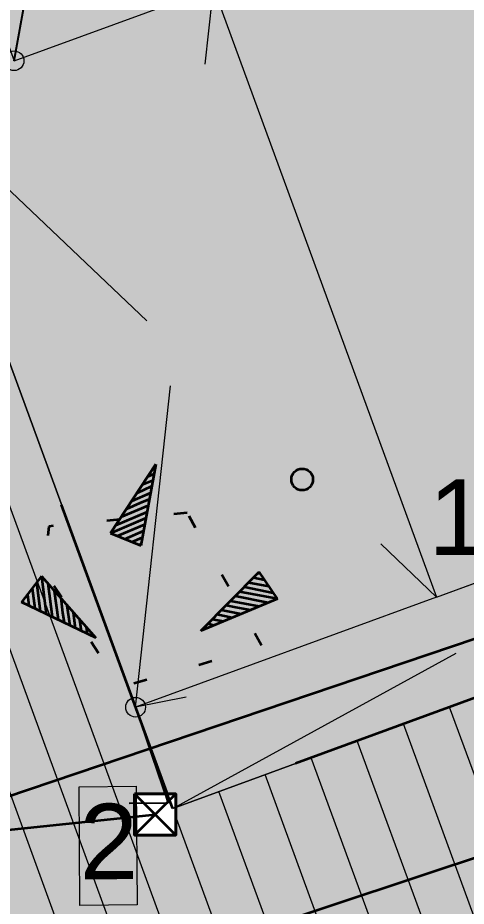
# Model space of a CAD drawing. Header units: millimetres. Extents: x 368386 to 996118, y -334862 to 250838.
# Drawn here: x 776407 to 780568, y -113384 to -105140 of the extents above; entities that cross this region are included whole.
import ezdxf

# ---------------------------------------------------------------- set-up
doc = ezdxf.new("R2010")
doc.units = ezdxf.units.MM
doc.header["$MEASUREMENT"] = 0
for name, pattern in [('Katkoviiva', [6000, 3000, -3000]), ('KOLVIK', [625, 125, -500]), ('Wipeout_Contour', [1000, 0, -1000])]:
    doc.linetypes.add(name, pattern=pattern)
for name, color, linetype, lineweight in [('_ASENDIPLAAN_Pen_No__1', 7, 'Continuous', 13), ('New_2D Drafting - General_Pen_No__21', 7, 'Continuous', 35), ('New__ASENDIPLAAN_Pen_No__1', 7, 'Continuous', 13), ('New__ASENDIPLAAN_Pen_No__101', 252, 'Continuous', 13), ('New_KANAL_ELEMENDID_Pen_No__7', 7, 'Continuous', 35), ('New_korgus-EH2000#1_Pen_No__1', 7, 'Continuous', 13), ('New_korgus-EH2000#1_Pen_No__7', 7, 'Continuous', 35), ('New_Sade_rek_Pen_No__84', 114, 'Continuous', 35)]:
    doc.layers.add(name, color=color, linetype=linetype, lineweight=lineweight)
doc.layers.add('New_       asendi fill_Pen_No__149', color=7, linetype='Continuous', lineweight=25, true_color=0x186722)
doc.layers.add('New_RELJEEF_Pen_No__34', color=7, linetype='Continuous', lineweight=35, true_color=0xbd8b17)
doc.layers.add('New_KANAL_ELEMENDID', color=7, linetype='Continuous')
doc.styles.add('GENERATED_STYLE_1', font='')
doc.styles.get('GENERATED_STYLE_1').set_extended_font_data('Arial')
doc.linetypes.add('Sade1', pattern='A,0,[5,TRN_EP_AS-4-01_V01_Abihoone-Asendiplaan1.Shx,S=13.492063,R=0,X=0,Y=0],-2600,0', length=2600)
doc.dimstyles.new('GENERATED_STYLE__6', dxfattribs={"dimtxt": 0.18, "dimasz": 364.8, "dimexe": 0.18, "dimexo": 0.0625, "dimgap": 0, "dimtad": 0, "dimtih": 1, "dimtoh": 1, "dimdec": 4, "dimzin": 0, "dimdsep": 46, "dimcen": 0.09, "dimadec": 0, "dimazin": 0, "dimtfac": 1, "dimtdec": 4, "dimtmove": 0, "dimatfit": 3, "dimldrblk": 'ARROWHEAD_1', "dimfxl": 0, "dimtolj": 1, "dimtzin": 0, "dimarcsym": 0})

# ---------------------------------------------------------------- blocks, each defined once
blk = doc.blocks.new('ARROWHEAD_1')
at = {"color": 0, "linetype": 'Continuous', "lineweight": 0}
blk.add_line((0, 0), (-1, 0), dxfattribs=at)
blk.add_circle((0, 0), 0.25, dxfattribs=at)

msp = doc.modelspace()

# ---------------------------------------------------------------- hatches: boundary and pattern name
at = {"layer": 'New_       asendi fill_Pen_No__149', "linetype": 'Continuous', "lineweight": 0, "true_color": 0x061908}
h = msp.add_hatch(color=98, dxfattribs=at)
h.paths.add_polyline_path([(802345.63, -38322.05), (677945.63, -100972.05), (697685.63, -113562.05), (725141.88, -157386.04), (747105.63, -214022.05), (773035.63, -233162.05), (849485.63, -225922.05), (847735.63, -145332.05)])
h.paths.add_polyline_path([(757638.71, -147399.28, -0.0006564), (757597.25, -147430.15)], flags=0)
h.paths.add_polyline_path([(781623.18, -112523.26, 0.0599556), (781750.4, -112778.31, 0.7851663), (783932.82, -111999.14, 0.0599556), (783869.75, -111721.19, 1)], flags=0)
at = {"layer": 'New__ASENDIPLAAN_Pen_No__101', "linetype": 'Continuous', "lineweight": 13}
for points in [[(762239.08, -81717.81), (759611.29, -87345.14), (771498.76, -92895.53), (772187.94, -93217.31), (772005.84, -93611.02), (776372.99, -105539.15), (778222.9, -104861.85), (780292.6, -110514.88), (781662.75, -110013.24), (785091.1, -108758.05), (783999.19, -105775.66), (783017.97, -103095.63), (783130.65, -103054.37), (779943.59, -94349.46), (783866.08, -92913.34), (784296.5, -91991.61), (779628.71, -89811.91), (779628.53, -89812.28), (777919.36, -89019.04), (777960.76, -88927.06), (777182.11, -88562.83), (774880.24, -87486.09), (774828.58, -87596.7), (770479.41, -85565.77)], [(783718.69, -109260.52), (783855.68, -110275.28), (777844.27, -112476.19), (770992.45, -93762.71), (760952.15, -89074.23), (761375.02, -88168.65), (772187.94, -93217.31), (772005.84, -93611.02), (776372.99, -105539.15), (778222.9, -104861.85), (780292.6, -110514.88)]]:
    msp.add_hatch(color=252, dxfattribs=at).paths.add_polyline_path(points)
h = msp.add_hatch(dxfattribs=at)
h.set_pattern_fill('Plank_Floor_0001', color=252, style=0, pattern_type=2)
h.set_pattern_definition([(110.11, (774188.2, -102490.83), (428.2, 156.783), [])])
h.paths.add_polyline_path([(770992.45, -93762.71), (777844.27, -112476.19), (783855.68, -110275.28), (783718.69, -109260.52), (783818.56, -109223.95), (784162.38, -110162.98), (785351.96, -113411.93), (777782.36, -116183.49), (771148.8, -105442.4), (769609.72, -93117.03)])

# ---------------------------------------------------------------- linework, layer by layer
at = {"layer": 'New__ASENDIPLAAN_Pen_No__1', "color": 7, "linetype": 'Katkoviiva', "lineweight": 13}
for p, q in [((777500.46, -111537.21), (778222.9, -104861.85)), ((775430.65, -105884.19), (780292.6, -110514.88)), ((783855.68, -110275.28), (777500.46, -111537.21)), ((780292.6, -110514.88), (777500.46, -111537.21))]:
    msp.add_line(p, q, dxfattribs=at)
at = {"layer": 'New__ASENDIPLAAN_Pen_No__1', "color": 7, "linetype": 'Continuous', "lineweight": 13, "flags": 128}
for points in [[(762239.08, -81717.81), (759611.29, -87345.14), (771498.76, -92895.53), (772187.94, -93217.31), (772005.84, -93611.02), (776372.99, -105539.15), (778222.9, -104861.85), (780292.6, -110514.88), (781662.75, -110013.24), (785091.1, -108758.05), (783999.19, -105775.66), (783017.97, -103095.63), (783130.65, -103054.37), (779943.59, -94349.46), (783866.08, -92913.34), (784296.5, -91991.61), (779628.71, -89811.91), (779628.53, -89812.28), (777919.36, -89019.04), (777960.76, -88927.06), (777182.11, -88562.83), (774880.24, -87486.09), (774828.58, -87596.7), (770479.41, -85565.77)], [(783718.69, -109260.52), (783855.68, -110275.28), (777844.27, -112476.19), (770992.45, -93762.71), (760952.15, -89074.23), (761375.02, -88168.65), (772187.94, -93217.31), (772005.84, -93611.02), (776372.99, -105539.15), (778222.9, -104861.85), (780292.6, -110514.88)], [(770992.45, -93762.71), (777844.27, -112476.19), (783855.68, -110275.28), (783718.69, -109260.52), (783818.56, -109223.95), (784162.38, -110162.98), (785351.96, -113411.93), (777782.36, -116183.49), (771148.8, -105442.4), (769609.72, -93117.03)]]:
    msp.add_lwpolyline(points, close=True, dxfattribs=at)
at = {"layer": 'New_korgus-EH2000#1_Pen_No__7', "color": 7, "linetype": 'Continuous', "lineweight": 35}
msp.add_circle((779045.63, -109424.05), 100, dxfattribs=at)
at = {"layer": 'New_RELJEEF_Pen_No__34', "color": 42, "linetype": 'Continuous', "lineweight": 35, "true_color": 0xbd8b17}
for p, q in [((777267.59, -109921.61), (777687.59, -109281.61)), ((777687.59, -109281.61), (777547.59, -110036.61)), ((777612.59, -109396.61), (777672.59, -109371.61)), ((777662.59, -109321.61), (777682.59, -109311.61)), ((777562.59, -109471.61), (777662.59, -109431.61)), ((777467.59, -109621.61), (777637.59, -109546.61)), ((777517.59, -109546.61), (777647.59, -109486.61)), ((777542.59, -109641.61), (777627.59, -109606.61)), ((777367.59, -109771.61), (777617.59, -109666.61)), ((777417.59, -109696.61), (777542.59, -109641.61)), ((777267.59, -109921.61), (777592.59, -109781.61)), ((777317.59, -109846.61), (777602.59, -109726.61)), ((777332.59, -109946.61), (777582.59, -109841.61)), ((777267.59, -109921.61), (777547.59, -110036.61)), ((777267.59, -109921.61), (777267.64, -109921.61)), ((777397.59, -109976.61), (777572.59, -109901.61)), ((777467.59, -110001.61), (777562.59, -109961.61)), ((777532.59, -110026.61), (777547.59, -110021.61)), ((778105.48, -110827.44), (778645.48, -110282.44)), ((778815.48, -110532.44), (778645.48, -110282.44)), ((776626.14, -110322.44), (776441.14, -110562.44)), ((776581.14, -110377.44), (776616.14, -110647.44)), ((776626.14, -110322.44), (777131.14, -110892.44)), ((776626.14, -110322.44), (776626.19, -110322.44)), ((776626.14, -110322.44), (776671.14, -110672.44)), ((778695.48, -110357.44), (778595.48, -110337.44)), ((778655.48, -110297.44), (778635.48, -110297.44)), ((776541.14, -110432.44), (776566.14, -110617.44)), ((776686.14, -110387.44), (776726.14, -110697.44)), ((776746.14, -110457.44), (776781.14, -110722.44)), ((778775.48, -110477.44), (778510.48, -110422.44)), ((778735.48, -110417.44), (778550.48, -110382.44)), ((776496.14, -110492.44), (776511.14, -110592.44)), ((776806.14, -110522.44), (776821.14, -110662.44)), ((778815.48, -110532.44), (778105.48, -110827.44)), ((778730.48, -110567.44), (778425.48, -110507.44)), ((778815.48, -110532.44), (778465.48, -110467.44)), ((778815.48, -110532.44), (778815.53, -110532.44)), ((777131.14, -110892.44), (776441.14, -110562.44)), ((776451.14, -110547.44), (776456.14, -110567.44)), ((776861.14, -110592.44), (776891.14, -110777.44)), ((778430.48, -110612.44), (778340.48, -110592.44)), ((778645.48, -110602.44), (778380.48, -110552.44)), ((778565.48, -110637.44), (778430.48, -110612.44)), ((776821.14, -110662.44), (776836.14, -110752.44)), ((776921.14, -110657.44), (776941.14, -110802.44)), ((778395.48, -110707.44), (778255.48, -110677.44)), ((778480.48, -110672.44), (778295.48, -110637.44)), ((776981.14, -110727.44), (776996.14, -110827.44)), ((778230.48, -110777.44), (778170.48, -110762.44)), ((778315.48, -110742.44), (778210.48, -110722.44)), ((777041.14, -110792.44), (777051.14, -110857.44)), ((777101.14, -110862.44), (777106.14, -110882.44)), ((778145.48, -110812.44), (778130.48, -110807.44))]:
    msp.add_line(p, q, dxfattribs=at)
at = {"layer": 'New_RELJEEF_Pen_No__34', "color": 42, "linetype": 'KOLVIK', "lineweight": 35, "true_color": 0xbd8b17, "flags": 128}
msp.add_lwpolyline([(777979.63, -109734.05), (776694.63, -109859.05), (776646.63, -110266.05), (777364.63, -111348.05), (778674.63, -110975.05)], close=True, dxfattribs=at)

# ---------------------------------------------------------------- texts
at = {"layer": 'New_korgus-EH2000#1_Pen_No__1', "color": 7, "linetype": 'Continuous', "lineweight": 13, "insert": (779945.63, -109424.05), "char_height": 700, "attachment_point": 1, "style": 'GENERATED_STYLE_1'}
msp.add_mtext('\\A1;{\\pql;\\fArial|b0|i0|c0|p34; 139.41 }', dxfattribs=at)

# ---------------------------------------------------------------- leaders
at = {"layer": '_ASENDIPLAAN_Pen_No__1', "color": 7, "linetype": 'Continuous', "lineweight": 13, "annotation_type": 0, "has_hookline": 1, "hookline_direction": 1, "text_width": 483.7, "horizontal_direction": (0.999968, 0.008049, 0)}
msp.add_leader([(776372.99, -105539.15), (776676.81, -103862.74), (776312.02, -103865.68)], dimstyle='GENERATED_STYLE__6', dxfattribs=at)

# ---------------------------------------------------------------- next in the draw order: wipeouts: each hides what was drawn before it
at = {"color": 254, "linetype": 'Wipeout_Contour', "lineweight": 0, "ltscale": 3143122.51609233}
msp.add_wipeout([(777489.37, -112339.47), (777489.37, -112722.92), (777872.83, -112722.92), (777872.83, -112339.47)], dxfattribs=at).dxf.layer = 'New_KANAL_ELEMENDID'

# ---------------------------------------------------------------- next in the draw order: linework, layer by layer
at = {"layer": '_ASENDIPLAAN_Pen_No__1', "color": 7, "linetype": 'Continuous', "lineweight": 13, "flags": 128}
msp.add_lwpolyline([(776975.19, -112275.36), (777506.37, -112271.08), (777515.22, -113371.05), (776984.04, -113375.33)], close=True, dxfattribs=at)
at = {"layer": 'New_2D Drafting - General_Pen_No__21', "color": 7, "linetype": 'Katkoviiva', "lineweight": 35}
for points in [[(783718.69, -109260.52), (783855.68, -110275.28), (781799.72, -111027.93), (777844.27, -112476.19), (775418.6, -105851.3), (770992.57, -93763.06)], [(783720.22, -109259.83), (783886.17, -110263.99), (781799.72, -111027.93), (777844.27, -112476.19), (775418.6, -105851.3), (770992.57, -93763.06)]]:
    msp.add_lwpolyline(points, dxfattribs=at)
at = {"layer": 'New__ASENDIPLAAN_Pen_No__1', "color": 7, "linetype": 'Katkoviiva', "lineweight": 13}
msp.add_line((777844.27, -112476.19), (783718.69, -109260.52), dxfattribs=at)
at = {"layer": 'New_KANAL_ELEMENDID_Pen_No__7', "color": 7, "linetype": 'Continuous', "lineweight": 35}
for p, q in [((777489.37, -112339.47), (777872.83, -112339.47)), ((777489.37, -112722.92), (777489.37, -112339.47)), ((777489.37, -112339.47), (777872.83, -112722.92)), ((777872.83, -112339.47), (777489.37, -112722.92)), ((777872.83, -112339.47), (777872.83, -112722.92)), ((777681.1, -112531.19), (777681.15, -112531.19)), ((777872.83, -112722.92), (777489.37, -112722.92))]:
    msp.add_line(p, q, dxfattribs=at)
at = {"layer": 'New_KANAL_ELEMENDID_Pen_No__7', "color": 7, "linetype": 'Continuous', "lineweight": 35, "flags": 128}
msp.add_lwpolyline([(777489.37, -112339.47), (777489.37, -112722.92), (777872.83, -112722.92), (777872.83, -112339.47)], close=True, dxfattribs=at)
at = {"layer": 'New_Sade_rek_Pen_No__84', "color": 114, "linetype": 'Sade1', "lineweight": 35}
for points in [[(774985.82, -112813.27), (787402.74, -108616.59)], [(774985.82, -112813.27), (777681.1, -112531.19)], [(775676.1, -114582.83), (781558.1, -112630.91)]]:
    msp.add_lwpolyline(points, dxfattribs=at)

# ---------------------------------------------------------------- next in the draw order: texts
at = {"layer": '_ASENDIPLAAN_Pen_No__1', "color": 7, "linetype": 'Continuous', "lineweight": 13, "insert": (776976.47, -112435.35), "char_height": 700, "attachment_point": 1, "rotation": 0.461195, "style": 'GENERATED_STYLE_1'}
msp.add_mtext('\\A1;{\\pql;\\fArial|b0|i0|c0|p34;2}', dxfattribs=at)

# ---------------------------------------------------------------- next in the draw order: leaders
at = {"layer": '_ASENDIPLAAN_Pen_No__1', "color": 7, "linetype": 'Continuous', "lineweight": 13, "annotation_type": 0, "has_hookline": 1, "hookline_direction": 1, "text_width": 462.7, "horizontal_direction": (0.999968, 0.008049, 0)}
msp.add_leader([(777500.46, -111537.21), (777803.95, -112428.69), (777439.16, -112431.63)], dimstyle='GENERATED_STYLE__6', dxfattribs=at)

doc.saveas('drawing.dxf')
